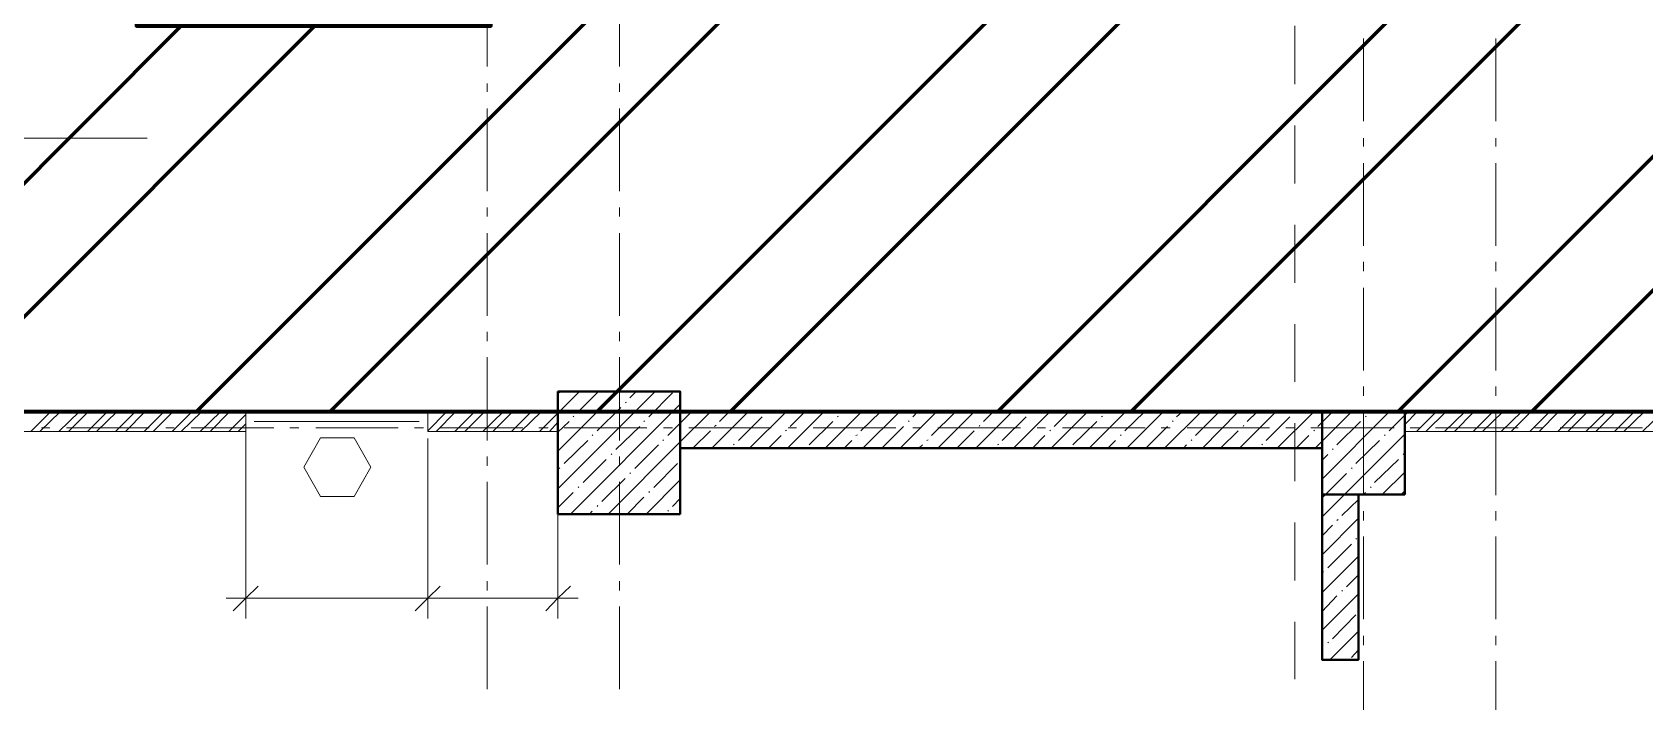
# Model space of a CAD drawing. Header units: millimetres. Extents: x -213911 to 415037, y -3642 to 107391.
# Drawn here: x -167266 to -157506, y 11398 to 15448 of the extents above; entities that cross this region are included whole.
import ezdxf

# ---------------------------------------------------------------- set-up
doc = ezdxf.new("R2010")
doc.units = ezdxf.units.MM
for name, color, linetype, lineweight in [('9.1 Стен подвал шпак', 160, 'Continuous', 90), ('9.3 клининг подвал', 190, 'Continuous', 60), ('Оси', 7, 'Continuous', 9)]:
    doc.layers.add(name, color=color, linetype=linetype, lineweight=lineweight)

msp = doc.modelspace()

# ---------------------------------------------------------------- hatches: boundary and pattern name
at = {"layer": '9.3 клининг подвал'}
h = msp.add_hatch(dxfattribs=at)
h.set_pattern_fill('ANSI32', color=256, scale=180)
h.paths.add_polyline_path([(-155078.4, 16155.4), (-164491.5, 16155.4), (-164491.5, 15486), (-166635.1, 15486), (-166635.1, 20239.2), (-167965.3, 20239.2), (-167965.3, 15752.9), (-167967.8, 15486), (-168333.9, 15486), (-170206.4, 15486), (-170206.4, 15956.3), (-178323.2, 15956.3), (-178323.2, 20239.2), (-180123.7, 20239.2), (-180123.7, 19036.1), (-180475.3, 19036.1), (-180475.3, 16155.4), (-205291.8, 16155.4), (-205291.8, 16655.3), (-206511.8, 16655.3), (-206511.8, 16155.4), (-206791.4, 16155.4), (-206791.4, 13151.8), (-168384.7, 13151.8), (-155078.4, 13151.8)])

# ---------------------------------------------------------------- linework, layer by layer
at = {"lineweight": 40}
for points in [[(-163343.5, 12533.3), (-163343.5, 13274.7), (-164084.9, 13274.7), (-164084.9, 12533.3)], [(-159458.8, 13151.8), (-163343.5, 13151.8), (-163343.5, 12931.5), (-159458.8, 12931.5)], [(-158958.9, 13151.8), (-159458.8, 13151.8), (-159458.8, 12651.9), (-158958.9, 12651.9)], [(-159458.8, 12651.9), (-159458.8, 11652.1), (-159238.5, 11652.1), (-159238.5, 12651.9)]]:
    msp.add_lwpolyline(points, close=True, dxfattribs=at)
at = {"lineweight": 18}
for points in [[(-165898, 12097), (-165974.3, 12024.9), (-166050.5, 11948.7)], [(-164796.6, 12097), (-164872.8, 12024.9), (-164949.1, 11948.7)], [(-164008.6, 12097), (-164084.9, 12024.9), (-164156.9, 11948.7)]]:
    msp.add_lwpolyline(points, dxfattribs=at)
at = {"layer": '9.1 Стен подвал шпак'}
msp.add_lwpolyline([(-178323.2, 15956.3), (-170206.4, 15956.3), (-170206.4, 15486), (-168333.9, 15486), (-167967.8, 15486), (-167965.3, 15752.9), (-167965.3, 20239.2), (-166635.1, 20239.2), (-166635.1, 15486), (-164491.5, 15486), (-164491.5, 16155.4), (-155078.4, 16155.4), (-155078.4, 13151.8), (-168384.7, 13151.8), (-206791.4, 13151.8)], dxfattribs=at)
at = {"layer": 'Оси', "lineweight": 9}
for points in [[(-164512.7, 15240.3), (-164512.7, 15740.2)], [(-163712.1, 15240.3), (-163712.1, 15740.2)], [(-159624, 15134.4), (-159624, 15486)], [(-166571.6, 14808.2), (-167469.7, 14808.2), (-167986.5, 15409.8)], [(-159208.8, 14909.9), (-159208.8, 15409.8)], [(-158408.2, 14909.9), (-158408.2, 15409.8)], [(-164512.7, 15087.8), (-164512.7, 15138.7)], [(-163712.1, 15087.8), (-163712.1, 15138.7)], [(-164512.7, 14486.3), (-164512.7, 14986.1)], [(-163712.1, 14486.3), (-163712.1, 14986.1)], [(-159624, 14532.9), (-159624, 14884.5)], [(-159208.8, 14757.4), (-159208.8, 14808.2)], [(-158408.2, 14757.4), (-158408.2, 14808.2)], [(-159208.8, 14155.8), (-159208.8, 14655.7)], [(-158408.2, 14155.8), (-158408.2, 14655.7)], [(-164512.7, 14333.7), (-164512.7, 14388.8)], [(-163712.1, 14333.7), (-163712.1, 14388.8)], [(-159624, 13931.3), (-159624, 14282.9)], [(-164512.7, 13732.2), (-164512.7, 14232.1)], [(-163712.1, 13732.2), (-163712.1, 14232.1)], [(-159208.8, 14003.3), (-159208.8, 14058.4)], [(-158408.2, 14003.3), (-158408.2, 14058.4)], [(-159208.8, 13401.8), (-159208.8, 13901.6)], [(-158408.2, 13401.8), (-158408.2, 13901.6)], [(-159624, 13334), (-159624, 13681.4)], [(-164512.7, 13579.7), (-164512.7, 13634.8)], [(-163712.1, 13579.7), (-163712.1, 13634.8)], [(-164512.7, 12978.1), (-164512.7, 13482.2)], [(-163712.1, 12978.1), (-163712.1, 13482.2)], [(-164084.9, 13143.3), (-163953.5, 13274.7)], [(-164084.9, 12914.6), (-163724.8, 13274.7)], [(-164084.9, 12685.8), (-163496, 13274.7)], [(-164076.4, 13266.2), (-164067.9, 13274.7)], [(-163962, 13151.8), (-163839.1, 13274.7)], [(-163648.5, 13236.5), (-163610.4, 13274.7)], [(-159208.8, 13249.2), (-159208.8, 13304.3)], [(-158408.2, 13249.2), (-158408.2, 13304.3)], [(-164008.6, 12533.3), (-163343.5, 13198.4)], [(-163847.6, 13037.4), (-163703.6, 13177.2)], [(-163678.2, 13206.9), (-163669.7, 13211.1)], [(-163534.1, 13122.2), (-163390.1, 13266.2)], [(-167274.8, 13033.2), (-167156.2, 13151.8)], [(-167219.7, 13033.2), (-167096.9, 13151.8)], [(-167105.4, 13033.2), (-166982.5, 13151.8)], [(-167046.1, 13033.2), (-166927.4, 13151.8)], [(-166931.7, 13033.2), (-166813.1, 13151.8)], [(-166876.6, 13033.2), (-166753.8, 13151.8)], [(-166762.2, 13033.2), (-166643.6, 13151.8)], [(-166702.9, 13033.2), (-166584.3, 13151.8)], [(-166588.5, 13033.2), (-166469.9, 13151.8)], [(-166533.5, 13033.2), (-166414.8, 13151.8)], [(-166419.1, 13033.2), (-166300.5, 13151.8)], [(-166364, 13033.2), (-166241.2, 13151.8)], [(-166249.6, 13033.2), (-166126.8, 13151.8)], [(-166190.3, 13033.2), (-166071.7, 13151.8)], [(-166075.9, 13033.2), (-165974.3, 13134.9)], [(-166020.9, 13033.2), (-165974.3, 13079.8)], [(-165923.4, 13092.5), (-164923.7, 13092.5)], [(-164872.8, 13037.4), (-164758.4, 13151.8)], [(-164872.8, 13151.8), (-164872.8, 13151.8)], [(-164822, 13033.2), (-164703.4, 13151.8)], [(-164707.6, 13033.2), (-164589, 13151.8)], [(-164648.3, 13033.2), (-164529.7, 13151.8)], [(-164538.1, 13033.2), (-164415.3, 13151.8)], [(-164478.8, 13033.2), (-164360.2, 13151.8)], [(-164364.5, 13033.2), (-164245.8, 13151.8)], [(-164309.4, 13033.2), (-164186.5, 13151.8)], [(-164195, 13033.2), (-164084.9, 13143.3)], [(-164135.7, 13033.2), (-164084.9, 13088.3)], [(-164084.9, 13029), (-164017.1, 13092.5)], [(-163991.7, 13122.2), (-163987.4, 13126.4)], [(-163779.8, 12533.3), (-163343.5, 12969.6), (-163161.3, 13151.8)], [(-163563.8, 13092.5), (-163559.5, 13096.7)], [(-163419.7, 13007.8), (-163343.5, 13084), (-163275.7, 13151.8)], [(-163152.9, 12931.5), (-162932.6, 13151.8)], [(-163106.3, 13092.5), (-163047, 13151.8)], [(-162991.9, 12978.1), (-162847.8, 13122.2)], [(-162924.1, 12931.5), (-162703.8, 13151.8)], [(-162822.4, 13151.8), (-162818.2, 13151.8)], [(-162695.3, 12931.5), (-162475, 13151.8)], [(-162678.4, 13062.8), (-162589.4, 13151.8)], [(-162564, 12952.7), (-162420, 13092.5)], [(-162466.6, 12931.5), (-162246.3, 13151.8)], [(-162394.6, 13122.2), (-162386.1, 13126.4)], [(-162364.9, 13151.8), (-162360.7, 13151.8)], [(-162250.5, 13037.4), (-162131.9, 13151.8)], [(-162237.8, 12931.5), (-162017.5, 13151.8)], [(-162013.3, 12931.5), (-161793, 13151.8)], [(-161962.4, 13092.5), (-161958.2, 13096.7)], [(-161937, 13122.2), (-161907.4, 13151.8)], [(-161822.6, 13007.8), (-161678.6, 13151.8)], [(-161784.5, 12931.5), (-161564.2, 13151.8)], [(-161555.8, 12931.5), (-161335.5, 13151.8)], [(-161509.2, 13092.5), (-161449.8, 13151.8)], [(-161394.8, 12978.1), (-161250.7, 13122.2)], [(-161327, 12931.5), (-161106.7, 13151.8)], [(-161221.1, 13151.8), (-161221.1, 13151.8)], [(-161098.2, 12931.5), (-160877.9, 13151.8)], [(-161081.3, 13062.8), (-160992.3, 13151.8)], [(-160966.9, 12952.7), (-160822.9, 13092.5)], [(-160869.5, 12931.5), (-160649.2, 13151.8)], [(-160793.2, 13122.2), (-160789, 13126.4)], [(-160767.8, 13151.8), (-160763.6, 13151.8)], [(-160653.4, 13037.4), (-160534.8, 13151.8)], [(-160640.7, 12931.5), (-160420.4, 13151.8)], [(-160411.9, 12931.5), (-160191.7, 13151.8)], [(-160365.3, 13092.5), (-160361.1, 13096.7)], [(-160339.9, 13122.2), (-160306, 13151.8)], [(-160225.5, 13007.8), (-160081.5, 13151.8)], [(-160183.2, 12931.5), (-159967.1, 13151.8)], [(-159958.7, 12931.5), (-159738.4, 13151.8)], [(-159912.1, 13092.5), (-159852.7, 13151.8)], [(-159797.7, 12978.1), (-159653.6, 13122.2)], [(-159729.9, 12931.5), (-159509.6, 13151.8)], [(-159624, 13151.8), (-159624, 13151.8)], [(-159624, 12732.4), (-159624, 13084)], [(-159501.1, 12931.5), (-159458.8, 12973.9), (-159280.8, 13151.8)], [(-159484.2, 13062.8), (-159458.8, 13088.3), (-159395.2, 13151.8)], [(-159458.8, 12745.1), (-159052.1, 13151.8)], [(-159369.8, 12952.7), (-159225.8, 13092.5)], [(-159208.8, 12647.7), (-159208.8, 13151.8)], [(-159196.1, 13122.2), (-159191.9, 13126.4)], [(-159166.5, 13151.8), (-159166.5, 13151.8)], [(-159052.1, 13037.4), (-158958.9, 13130.6)], [(-158958.9, 13130.6), (-158937.7, 13151.8)], [(-158958.9, 13075.6), (-158882.6, 13151.8)], [(-158886.9, 13033.2), (-158768.2, 13151.8)], [(-158831.8, 13033.2), (-158708.9, 13151.8)], [(-158717.4, 13033.2), (-158594.6, 13151.8)], [(-158658.1, 13033.2), (-158539.5, 13151.8)], [(-158543.7, 13033.2), (-158425.1, 13151.8)], [(-158488.6, 13033.2), (-158365.8, 13151.8)], [(-158408.2, 12647.7), (-158408.2, 13151.8)], [(-158374.3, 13033.2), (-158251.4, 13151.8)], [(-158315, 13033.2), (-158196.3, 13151.8)], [(-158200.6, 13033.2), (-158082, 13151.8)], [(-158145.5, 13033.2), (-158026.9, 13151.8)], [(-158031.1, 13033.2), (-157912.5, 13151.8)], [(-157971.8, 13033.2), (-157853.2, 13151.8)], [(-157861.7, 13033.2), (-157738.8, 13151.8)], [(-157802.4, 13033.2), (-157683.7, 13151.8)], [(-157688, 13033.2), (-157569.4, 13151.8)], [(-157632.9, 13033.2), (-157510, 13151.8)], [(-157518.5, 13033.2), (-157395.7, 13151.8)], [(-167211.3, 13054.4), (-167160.4, 13054.4)], [(-167058.8, 13054.4), (-166558.9, 13054.4)], [(-166457.2, 13054.4), (-166406.4, 13054.4)], [(-166304.7, 13054.4), (-165804.8, 13054.4)], [(-165974.3, 13033.2), (-165974.3, 12024.9), (-165974.3, 11902.1)], [(-165707.4, 13054.4), (-165652.3, 13054.4)], [(-165550.6, 13054.4), (-165050.7, 13054.4)], [(-164953.3, 13054.4), (-164898.2, 13054.4)], [(-164872.8, 12990.8), (-164872.8, 12024.9), (-164872.8, 11902.1)], [(-164800.8, 13054.4), (-164296.7, 13054.4)], [(-164199.2, 13054.4), (-164144.2, 13054.4)], [(-164046.7, 13054.4), (-163546.8, 13054.4)], [(-163877.3, 13007.8), (-163873, 13012)], [(-163733.2, 12923), (-163589.2, 13062.8)], [(-163449.4, 12978.1), (-163445.2, 12982.4)], [(-163445.2, 13054.4), (-163390.1, 13054.4)], [(-163292.7, 13054.4), (-162792.8, 13054.4)], [(-163267.2, 12931.5), (-163161.3, 13037.4)], [(-163135.9, 13062.8), (-163127.4, 13071.3)], [(-162809.7, 12931.5), (-162733.5, 13007.8)], [(-162708, 13037.4), (-162699.6, 13041.7)], [(-162691.1, 13054.4), (-162640.3, 13054.4)], [(-162538.6, 13054.4), (-162038.7, 13054.4)], [(-162280.2, 13007.8), (-162271.7, 13012)], [(-162123.4, 12931.5), (-161992.1, 13062.8)], [(-161937, 13054.4), (-161886.2, 13054.4)], [(-161852.3, 12978.1), (-161843.8, 12982.4)], [(-161784.5, 13054.4), (-161284.6, 13054.4)], [(-161670.1, 12931.5), (-161564.2, 13037.4)], [(-161534.6, 13062.8), (-161530.3, 13071.3)], [(-161212.6, 12931.5), (-161136.4, 13007.8)], [(-161183, 13054.4), (-161132.1, 13054.4)], [(-161106.7, 13037.4), (-161102.5, 13041.7)], [(-161030.5, 13054.4), (-160530.6, 13054.4)], [(-160678.8, 13007.8), (-160674.6, 13012)], [(-160526.3, 12931.5), (-160395, 13062.8)], [(-160433.1, 13054.4), (-160378.1, 13054.4)], [(-160276.4, 13054.4), (-159776.5, 13054.4)], [(-160251, 12978.1), (-160246.7, 12982.4)], [(-160073, 12931.5), (-159967.1, 13037.4)], [(-159937.5, 13062.8), (-159933.2, 13071.3)], [(-159679.1, 13054.4), (-159624, 13054.4)], [(-159615.5, 12931.5), (-159539.3, 13007.8)], [(-159526.5, 13054.4), (-159022.4, 13054.4)], [(-159509.6, 13037.4), (-159505.4, 13041.7)], [(-159458.8, 12516.4), (-159323.2, 12651.9), (-158958.9, 13016.2)], [(-159081.7, 13007.8), (-159077.5, 13012)], [(-158925, 13054.4), (-158869.9, 13054.4)], [(-158772.5, 13054.4), (-158272.6, 13054.4)], [(-158170.9, 13054.4), (-158120.1, 13054.4)], [(-158018.4, 13054.4), (-157518.5, 13054.4)], [(-164046.7, 12838.3), (-163902.7, 12978.1)], [(-163762.9, 12893.4), (-163758.7, 12897.6)], [(-163618.9, 12808.7), (-163474.8, 12952.7)], [(-163021.5, 12952.7), (-163017.3, 12956.9)], [(-162352.2, 12931.5), (-162305.6, 12978.1)], [(-161898.9, 12931.5), (-161877.7, 12952.7)], [(-161424.4, 12952.7), (-161416, 12956.9)], [(-160755.1, 12931.5), (-160708.5, 12978.1)], [(-160297.6, 12931.5), (-160280.6, 12952.7)], [(-159823.1, 12952.7), (-159818.9, 12956.9)], [(-159458.8, 12859.5), (-159424.9, 12893.4)], [(-159395.2, 12923), (-159391, 12927.3)], [(-159255.4, 12838.3), (-159111.4, 12978.1)], [(-158967.4, 12893.4), (-158963.1, 12897.6)], [(-164512.7, 12825.6), (-164512.7, 12880.7)], [(-164076.4, 12808.7), (-164072.1, 12812.9)], [(-163932.3, 12723.9), (-163792.5, 12863.7)], [(-163712.1, 12825.6), (-163712.1, 12880.7)], [(-163504.5, 12694.3), (-163360.4, 12838.3)], [(-159280.8, 12808.7), (-159276.6, 12812.9)], [(-159141, 12723.9), (-158997, 12863.7)], [(-159094.4, 12651.9), (-158958.9, 12787.5)], [(-164512.7, 12228.3), (-164512.7, 12728.2)], [(-163962, 12694.3), (-163957.8, 12698.5)], [(-163818, 12609.6), (-163678.2, 12749.4)], [(-163712.1, 12228.3), (-163712.1, 12728.2)], [(-163648.5, 12779), (-163644.3, 12783.2)], [(-163551.1, 12533.3), (-163343.5, 12740.9)], [(-159454.5, 12635), (-159437.6, 12651.9), (-159310.5, 12779)], [(-159166.5, 12694.3), (-159162.2, 12698.5)], [(-164084.9, 12571.4), (-163991.7, 12664.6)], [(-163665.5, 12533.3), (-163563.8, 12635)], [(-163534.1, 12664.6), (-163529.9, 12668.9)], [(-163390.1, 12579.9), (-163343.5, 12626.5)], [(-159340.2, 12524.8), (-159238.5, 12622.3)], [(-159208.8, 12651.9), (-159196.1, 12664.6)], [(-158980.1, 12651.9), (-158958.9, 12673.1)], [(-164084.9, 12533.3), (-164084.9, 12024.9), (-164084.9, 11902.1)], [(-163894.2, 12533.3), (-163877.3, 12550.2)], [(-163847.6, 12579.9), (-163843.4, 12584.1)], [(-163419.7, 12550.2), (-163415.5, 12554.5)], [(-159458.8, 12287.6), (-159238.5, 12507.9)], [(-159369.8, 12495.2), (-159361.3, 12499.4)], [(-159208.8, 12495.2), (-159208.8, 12550.2)], [(-158408.2, 12495.2), (-158408.2, 12550.2)], [(-159624, 12130.9), (-159624, 12482.5)], [(-159458.8, 12402), (-159395.2, 12465.5)], [(-159208.8, 11897.9), (-159208.8, 12397.7)], [(-158408.2, 11897.9), (-158408.2, 12397.7)], [(-159424.9, 12207.1), (-159280.8, 12351.1)], [(-159255.4, 12380.8), (-159251.2, 12385)], [(-159458.8, 12058.8), (-159238.5, 12279.1)], [(-164512.7, 12071.5), (-164512.7, 12126.6)], [(-163712.1, 12071.5), (-163712.1, 12126.6)], [(-159454.5, 12181.7), (-159450.3, 12185.9)], [(-159310.5, 12092.7), (-159238.5, 12164.7)], [(-166092.9, 12024.9), (-164872.8, 12024.9), (-163962, 12024.9)], [(-159458.8, 11830.1), (-159238.5, 12050.4)], [(-159458.8, 11944.5), (-159369.8, 12037.7)], [(-159340.2, 12067.3), (-159335.9, 12071.5)], [(-164512.7, 11474.2), (-164512.7, 11974.1)], [(-163712.1, 11474.2), (-163712.1, 11974.1)], [(-159395.2, 11779.2), (-159255.4, 11923.3)], [(-159624, 11533.5), (-159624, 11880.9)], [(-159412.2, 11652.1), (-159238.5, 11825.8)], [(-159458.8, 11719.9), (-159454.5, 11724.2)], [(-159424.9, 11753.8), (-159420.6, 11758.1)], [(-159208.8, 11741.1), (-159208.8, 11796.2)], [(-158408.2, 11741.1), (-158408.2, 11796.2)], [(-159280.8, 11664.9), (-159238.5, 11711.5)], [(-159208.8, 11143.8), (-159208.8, 11643.7)], [(-158408.2, 11143.8), (-158408.2, 11643.7)]]:
    msp.add_lwpolyline(points, dxfattribs=at)
for points in [[(-167834, 13033.2), (-165974.3, 13033.2), (-165974.3, 13151.8), (-167834, 13151.8)], [(-164872.8, 13033.2), (-164084.9, 13033.2), (-164084.9, 13151.8), (-164872.8, 13151.8)], [(-158958.9, 13033.2), (-155078.4, 13033.2), (-155078.4, 13151.8), (-158958.9, 13151.8)], [(-165521, 12995.1), (-165622.6, 12817.1), (-165521, 12639.2), (-165317.6, 12639.2), (-165216, 12817.1), (-165317.6, 12995.1)]]:
    msp.add_lwpolyline(points, close=True, dxfattribs=at)

doc.saveas('drawing.dxf')
